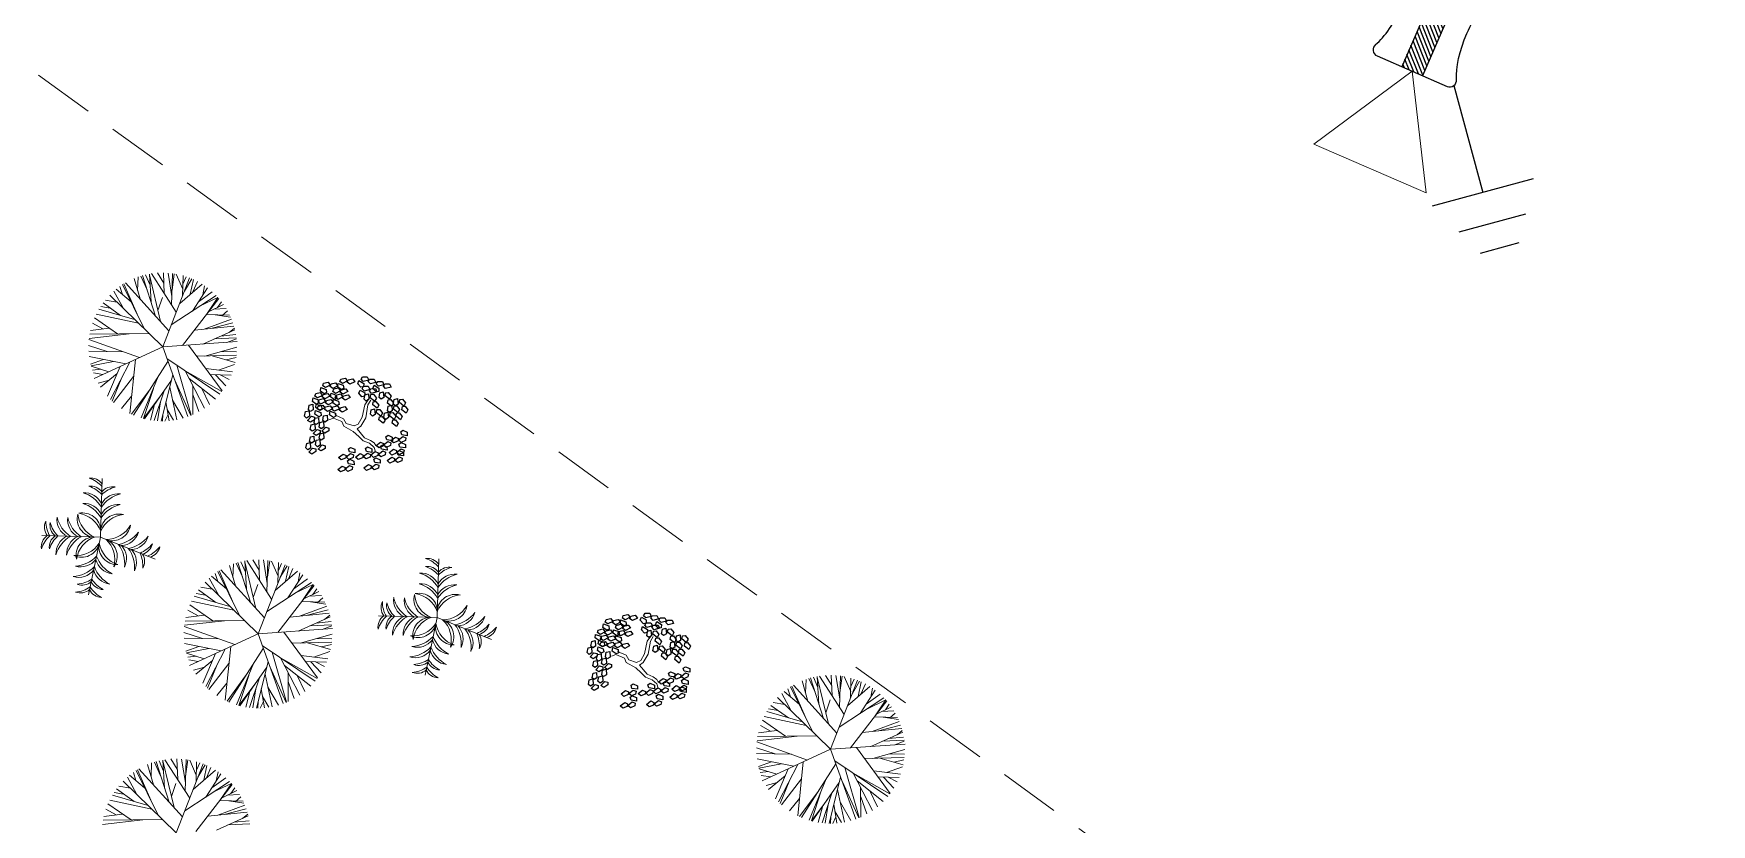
# Model space of a CAD drawing. Header units: millimetres. Extents: x 997 to 4249, y 599 to 1440.
# Drawn here: x 1771.2 to 1858.3, y 732.8 to 773.8 of the extents above; entities that cross this region are included whole.
import ezdxf

# ---------------------------------------------------------------- set-up
doc = ezdxf.new("R2010")
doc.units = ezdxf.units.MM
doc.linetypes.add('Continuo', pattern=[0])
doc.linetypes.add('DASHED', pattern=[19.05, 12.7, -6.35])
for name, color, linetype in [('BT', 5, 'Continuous'), ('CABOS', 1, 'Continuous'), ('cercas existentes', 18, 'Continuous'), ('POSTE', 5, 'Continuous'), ('POSTES', 1, 'Continuous'), ('taludes', 9, 'Continuous')]:
    doc.layers.add(name, color=color, linetype=linetype)

# ---------------------------------------------------------------- blocks, each defined once
blk = doc.blocks.new('B600.105')
at = {"layer": 'POSTE'}
h = blk.add_hatch(dxfattribs=at)
h.set_pattern_fill('ANSI31', color=256, scale=0.04, angle=270, style=0)
h.paths.add_polyline_path([(0.4, 2), (-0.4, 2), (-0.4, -2), (0.4, -2)])
for p, q in [((1.351, 2), (-1.351, 2)), ((-0.4, 2), (-0.4, -2)), ((0.4, 2), (0.4, -2)), ((-1.351, -2), (1.351, -2))]:
    blk.add_line(p, q, dxfattribs=at)
for centre, start, end in [((-1.351, 1.76), 90, 208.4233), ((1.351, 1.76), 331.5767, 90), ((-1.351, -1.76), 151.5767, 270), ((1.351, -1.76), 270, 28.4233)]:
    blk.add_arc(centre, 0.24, start, end, dxfattribs=at)
blk.add_ellipse((-1.93, 0), major_axis=(0, 1.956), ratio=0.347643, start_param=3.712556, end_param=5.712222, dxfattribs=at)
at = {"layer": 'POSTE', "extrusion": (0, 0, -1)}
blk.add_ellipse((1.93, 0), major_axis=(0, 1.956), ratio=0.347643, start_param=3.712556, end_param=5.712222, dxfattribs=at)
blk = doc.blocks.new('Para-Raios')
at = {"layer": 'BT'}
for p, q in [((-1.19, 2.175), (1.189, 2.175)), ((-2.344, 1.45), (2.343, 1.451)), ((-2.343, 0), (2.343, 0)), ((-1.19, 0.725), (1.19, 0.725)), ((0.001, -5.043), (0, 0))]:
    blk.add_line(p, q, dxfattribs=at)
blk = doc.blocks.new('ATERRAMENTO')
at = {"layer": 'BT'}
for p, q in [((-4.31, -2.036), (-4.309, 2.037)), ((-6.573, -0.839), (-6.573, 0.713)), ((-5.562, -1.392), (-5.561, 1.297)), ((0, 0), (-4.31, 0))]:
    blk.add_line(p, q, dxfattribs=at)
blk = doc.blocks.new('L', base_point=(1.368, 0.591))
at = {"linetype": 'Continuo'}
for p, q in [((1.275, 0.567), (1.306, 0.592)), ((1.288, 0.517), (1.275, 0.567)), ((1.281, 0.65), (1.312, 0.675)), ((1.294, 0.6), (1.281, 0.65)), ((1.322, 0.591), (1.294, 0.6)), ((1.306, 0.592), (1.336, 0.538)), ((1.312, 0.675), (1.342, 0.621)), ((1.342, 0.621), (1.322, 0.591)), ((1.317, 0.508), (1.288, 0.517)), ((1.336, 0.538), (1.317, 0.508)), ((1.337, 0.489), (1.356, 0.548)), ((1.376, 0.484), (1.337, 0.489)), ((1.356, 0.548), (1.391, 0.554)), ((1.404, 0.527), (1.376, 0.484)), ((1.391, 0.554), (1.404, 0.527))]:
    blk.add_line(p, q, dxfattribs=at)
blk = doc.blocks.new('gtfoods1')
at = {"layer": 'taludes', "lineweight": 5, "extrusion": (-0.01642, -0.01246, 0.999788)}
for p, q in [((-147.774, 99.152, 12.087), (-148.081, 100.206, 12.095)), ((-147.9, 99.583, 12.09), (-147.87, 100.287, 12.099)), ((-147.404, 99.616, 12.099), (-147.728, 100.334, 12.102)), ((-146.963, 98.259, 12.089), (-147.644, 100.358, 12.104)), ((-147.253, 99.868, 12.104), (-147.487, 100.399, 12.107)), ((-147.199, 98.987, 12.094), (-147.289, 100.441, 12.111)), ((-146.706, 97.976, 12.09), (-147.286, 100.405, 12.11)), ((-145.895, 98.456, 12.109), (-147.178, 100.459, 12.113)), ((-146.538, 99.963, 12.117), (-146.868, 100.494, 12.118)), ((-146.597, 96.656, 12.075), (-145.197, 100.247, 12.143)), ((-146.514, 99.423, 12.111), (-146.562, 100.503, 12.124)), ((-146.12, 99.277, 12.116), (-146.319, 100.493, 12.127)), ((-146.134, 98.829, 12.11), (-146.083, 100.469, 12.131)), ((-146.11, 99.606, 12.12), (-145.993, 100.455, 12.132)), ((-145.554, 99.657, 12.13), (-145.894, 100.438, 12.134)), ((-145.561, 99.311, 12.125), (-145.54, 100.355, 12.138)), ((-145.549, 99.915, 12.133), (-145.373, 100.303, 12.141)), ((-146.597, 96.656, 12.075), (-149.351, 99.343, 12.063)), ((-148.636, 98.646, 12.066), (-149.132, 99.551, 12.069)), ((-148.237, 98.998, 12.077), (-149.013, 99.651, 12.073)), ((-148.687, 99.376, 12.075), (-148.816, 99.799, 12.078)), ((-147.538, 97.574, 12.071), (-148.677, 99.893, 12.081)), ((-147.848, 98.205, 12.074), (-148.613, 99.933, 12.083)), ((-146.27, 97.496, 12.091), (-148.529, 99.983, 12.085)), ((-145.716, 98.915, 12.118), (-144.556, 99.917, 12.149)), ((-145.465, 99.559, 12.13), (-145.089, 100.195, 12.144)), ((-145.163, 99.393, 12.133), (-145.001, 100.156, 12.145)), ((-145.054, 98.521, 12.124), (-144.275, 99.723, 12.151)), ((-145.024, 99.513, 12.136), (-144.791, 100.052, 12.147)), ((-144.744, 98.999, 12.135), (-144.023, 99.515, 12.153)), ((-144.512, 99.357, 12.143), (-144.425, 99.831, 12.15)), ((-148.058, 98.082, 12.069), (-149.909, 98.615, 12.045)), ((-149.327, 98.676, 12.055), (-149.818, 98.76, 12.048)), ((-148.785, 98.291, 12.059), (-149.695, 98.938, 12.053)), ((-148.975, 98.977, 12.065), (-149.576, 99.091, 12.056)), ((-146.843, 98.551, 12.095), (-146.612, 99.229, 12.107)), ((-146.151, 97.799, 12.097), (-143.829, 99.327, 12.154)), ((-145.569, 96.729, 12.093), (-143.682, 99.166, 12.154)), ((-144.685, 98.764, 12.133), (-143.729, 99.219, 12.154)), ((-143.729, 99.219, 12.154), (-144.324, 98.338, 12.133)), ((-144.212, 98.482, 12.137), (-143.439, 98.852, 12.154)), ((-143.942, 98.611, 12.143), (-143.308, 98.651, 12.154)), ((-143.751, 98.703, 12.147), (-143.549, 99.002, 12.154)), ((-143.531, 98.274, 12.146), (-143.236, 98.527, 12.154)), ((-149.38, 97.634, 12.041), (-150.348, 97.514, 12.024)), ((-149.711, 97.593, 12.036), (-150.243, 97.883, 12.03)), ((-148.942, 97.33, 12.045), (-150.139, 98.159, 12.036)), ((-147.859, 97.887, 12.07), (-150.047, 98.36, 12.04)), ((-144.951, 97.527, 12.113), (-142.904, 97.733, 12.149)), ((-144.438, 97.579, 12.122), (-143.029, 98.094, 12.152)), ((-144.324, 98.338, 12.133), (-143.121, 98.303, 12.153)), ((-144.103, 97.613, 12.128), (-142.96, 97.91, 12.15)), ((-143.868, 98.325, 12.141), (-143.076, 98.205, 12.152)), ((-143.147, 97.407, 12.141), (-142.874, 97.624, 12.148)), ((-149.477, 96.417, 12.025), (-150.444, 96.726, 12.013)), ((-147.801, 96.101, 12.048), (-150.425, 97.041, 12.017)), ((-148.335, 97.336, 12.055), (-150.418, 97.102, 12.018)), ((-147.305, 97.347, 12.072), (-150.388, 97.315, 12.021)), ((-146.597, 96.656, 12.075), (-142.723, 96.931, 12.142)), ((-145.254, 96.751, 12.098), (-143.503, 94.369, 12.097)), ((-144.505, 96.804, 12.111), (-142.853, 97.538, 12.147)), ((-143.908, 97.07, 12.124), (-142.78, 97.132, 12.144)), ((-143.586, 97.212, 12.131), (-142.803, 97.293, 12.145)), ((-143.268, 96.892, 12.133), (-142.773, 97.071, 12.143)), ((-148.63, 96.398, 12.038), (-150.438, 96.438, 12.009)), ((-148.507, 95.775, 12.033), (-150.413, 96.164, 12.006)), ((-149.665, 96.012, 12.017), (-150.34, 95.767, 12.002)), ((-149.152, 95.907, 12.024), (-150.318, 95.679, 12.002)), ((-146.597, 96.656, 12.075), (-150.151, 95.016, 11.996)), ((-148.3, 95.87, 12.037), (-149.306, 93.925, 11.996)), ((-148.014, 96.002, 12.044), (-148.305, 93.209, 12.004)), ((-146.325, 95.902, 12.07), (-148.106, 93.117, 12.006)), ((-146.597, 96.656, 12.075), (-145.292, 93.037, 12.051)), ((-146.382, 96.059, 12.071), (-143.63, 94.206, 12.093)), ((-144.827, 96.17, 12.098), (-142.773, 96.233, 12.133)), ((-144.406, 96.183, 12.105), (-142.75, 96.64, 12.138)), ((-144.034, 96.195, 12.111), (-142.834, 95.856, 12.127)), ((-143.533, 96.424, 12.122), (-142.759, 96.397, 12.135)), ((-143.301, 95.988, 12.121), (-142.79, 96.101, 12.131)), ((-149.394, 95.365, 12.013), (-150.31, 95.65, 12.001)), ((-149.813, 95.495, 12.008), (-150.249, 95.447, 12)), ((-149.699, 95.224, 12.006), (-150.198, 95.303, 11.999)), ((-148.959, 95.274, 12.019), (-149.828, 94.567, 11.996)), ((-148.802, 95.638, 12.026), (-149.465, 94.092, 11.996)), ((-148.717, 95.064, 12.02), (-149.22, 93.842, 11.997)), ((-148.106, 95.125, 12.031), (-149.149, 93.777, 11.997)), ((-146.827, 95.117, 12.052), (-147.716, 92.975, 12.011)), ((-146.075, 95.208, 12.066), (-146.679, 92.81, 12.026)), ((-145.859, 95.707, 12.075), (-145.111, 93.107, 12.055)), ((-145.423, 95.414, 12.079), (-143.526, 94.338, 12.097)), ((-145.423, 95.414, 12.079), (-144.429, 93.477, 12.071)), ((-145.221, 95.02, 12.077), (-143.863, 93.949, 12.086)), ((-144.358, 95.532, 12.098), (-142.971, 95.37, 12.119)), ((-144.129, 95.221, 12.098), (-143.039, 95.192, 12.115)), ((-143.853, 95.214, 12.102), (-143.319, 94.642, 12.104)), ((-143.698, 95.455, 12.108), (-142.861, 95.739, 12.125)), ((-143.608, 95.207, 12.106), (-143.143, 94.962, 12.111)), ((-149.372, 94.938, 12.008), (-149.949, 94.769, 11.996)), ((-147.24, 94.472, 12.037), (-148.209, 93.163, 12.005)), ((-147.081, 94.505, 12.04), (-147.588, 92.947, 12.013)), ((-146.145, 94.931, 12.061), (-147.547, 92.928, 12.013)), ((-146.527, 94.384, 12.048), (-147.035, 92.834, 12.02)), ((-146.235, 94.572, 12.055), (-145.866, 92.879, 12.04)), ((-145.986, 94.962, 12.064), (-145.131, 93.099, 12.055)), ((-145.035, 94.657, 12.076), (-145.032, 93.141, 12.057)), ((-145.034, 94.194, 12.07), (-144.714, 93.301, 12.064)), ((-144.56, 94.498, 12.082), (-144.167, 93.673, 12.078)), ((-148.212, 94.096, 12.017), (-148.737, 93.459, 12)), ((-146.761, 94.05, 12.04), (-147.588, 92.947, 12.013)), ((-147.025, 93.673, 12.031), (-147.238, 92.862, 12.017)), ((-146.719, 93.798, 12.037), (-146.873, 92.819, 12.023)), ((-146.429, 93.8, 12.042), (-146.265, 92.823, 12.033)), ((-146.364, 93.412, 12.038), (-146.032, 92.85, 12.037)), ((-146.086, 93.89, 12.049), (-145.542, 92.956, 12.046)), ((-146.588, 93.169, 12.032), (-146.601, 92.809, 12.027)), ((-146.32, 93.152, 12.036), (-146.481, 92.81, 12.029)), ((-142.949, 84.687, 12.09), (-142.919, 85.391, 12.099)), ((-142.453, 84.72, 12.099), (-142.777, 85.438, 12.102)), ((-142.012, 83.363, 12.089), (-142.693, 85.462, 12.104)), ((-142.302, 84.972, 12.104), (-142.536, 85.503, 12.107)), ((-142.248, 84.091, 12.094), (-142.338, 85.545, 12.111)), ((-141.755, 83.08, 12.09), (-142.335, 85.509, 12.11)), ((-140.944, 83.56, 12.109), (-142.227, 85.563, 12.113)), ((-141.587, 85.067, 12.117), (-141.917, 85.598, 12.118)), ((-141.563, 84.527, 12.111), (-141.611, 85.607, 12.124)), ((-141.169, 84.381, 12.116), (-141.368, 85.597, 12.127)), ((-141.183, 83.933, 12.11), (-141.132, 85.573, 12.131)), ((-141.159, 84.71, 12.12), (-141.042, 85.559, 12.132)), ((-140.603, 84.761, 12.13), (-140.943, 85.542, 12.134)), ((-140.61, 84.415, 12.125), (-140.589, 85.459, 12.138)), ((-140.598, 85.019, 12.133), (-140.422, 85.407, 12.141)), ((-143.685, 83.75, 12.066), (-144.181, 84.655, 12.069)), ((-143.286, 84.102, 12.077), (-144.062, 84.755, 12.073)), ((-143.736, 84.48, 12.075), (-143.865, 84.903, 12.078)), ((-142.587, 82.678, 12.071), (-143.726, 84.997, 12.081)), ((-142.897, 83.309, 12.074), (-143.662, 85.037, 12.083)), ((-141.319, 82.6, 12.091), (-143.578, 85.087, 12.085)), ((-142.823, 84.256, 12.087), (-143.13, 85.31, 12.095)), ((-141.646, 81.76, 12.075), (-140.246, 85.351, 12.143)), ((-140.765, 84.019, 12.118), (-139.605, 85.021, 12.149)), ((-140.514, 84.663, 12.13), (-140.138, 85.299, 12.144)), ((-140.212, 84.497, 12.133), (-140.05, 85.26, 12.145)), ((-140.103, 83.625, 12.124), (-139.324, 84.827, 12.151)), ((-140.073, 84.617, 12.136), (-139.84, 85.156, 12.147)), ((-139.793, 84.102, 12.135), (-139.072, 84.619, 12.153)), ((-139.561, 84.461, 12.143), (-139.474, 84.935, 12.15)), ((-143.107, 83.186, 12.069), (-144.958, 83.719, 12.045)), ((-144.376, 83.78, 12.055), (-144.867, 83.864, 12.048)), ((-143.834, 83.395, 12.059), (-144.744, 84.042, 12.053)), ((-144.024, 84.081, 12.065), (-144.625, 84.195, 12.056)), ((-141.646, 81.76, 12.075), (-144.4, 84.447, 12.063)), ((-141.892, 83.655, 12.095), (-141.661, 84.333, 12.107)), ((-141.2, 82.903, 12.097), (-138.878, 84.431, 12.154)), ((-140.618, 81.833, 12.093), (-138.731, 84.27, 12.154)), ((-139.734, 83.867, 12.133), (-138.778, 84.323, 12.154)), ((-138.778, 84.323, 12.154), (-139.373, 83.442, 12.133)), ((-139.261, 83.586, 12.137), (-138.488, 83.956, 12.154)), ((-138.991, 83.715, 12.143), (-138.357, 83.755, 12.154)), ((-138.8, 83.807, 12.147), (-138.598, 84.106, 12.154)), ((-144.76, 82.697, 12.036), (-145.292, 82.987, 12.03)), ((-143.991, 82.434, 12.045), (-145.188, 83.263, 12.036)), ((-142.908, 82.991, 12.07), (-145.096, 83.464, 12.04)), ((-140, 82.631, 12.113), (-137.953, 82.837, 12.149)), ((-139.487, 82.683, 12.122), (-138.078, 83.198, 12.152)), ((-139.373, 83.442, 12.133), (-138.17, 83.407, 12.153)), ((-139.152, 82.717, 12.128), (-138.009, 83.014, 12.15)), ((-138.917, 83.429, 12.141), (-138.125, 83.309, 12.152)), ((-138.58, 83.378, 12.146), (-138.285, 83.631, 12.154)), ((-142.85, 81.205, 12.048), (-145.474, 82.145, 12.017)), ((-143.384, 82.44, 12.055), (-145.467, 82.206, 12.018)), ((-142.354, 82.451, 12.072), (-145.437, 82.419, 12.021)), ((-144.429, 82.737, 12.041), (-145.397, 82.618, 12.024)), ((-141.646, 81.76, 12.075), (-137.772, 82.035, 12.142)), ((-139.554, 81.908, 12.111), (-137.902, 82.642, 12.147)), ((-138.957, 82.174, 12.124), (-137.829, 82.236, 12.144)), ((-138.635, 82.316, 12.131), (-137.852, 82.397, 12.145)), ((-138.317, 81.996, 12.133), (-137.822, 82.175, 12.143)), ((-138.196, 82.511, 12.141), (-137.923, 82.728, 12.148)), ((-144.526, 81.521, 12.025), (-145.493, 81.83, 12.013)), ((-143.679, 81.502, 12.038), (-145.487, 81.542, 12.009)), ((-143.556, 80.879, 12.033), (-145.462, 81.268, 12.006)), ((-144.714, 81.115, 12.017), (-145.389, 80.871, 12.002)), ((-141.646, 81.76, 12.075), (-145.2, 80.12, 11.996)), ((-143.063, 81.106, 12.044), (-143.354, 78.313, 12.004)), ((-141.646, 81.76, 12.075), (-140.341, 78.141, 12.051)), ((-141.431, 81.163, 12.071), (-138.679, 79.31, 12.093)), ((-140.303, 81.855, 12.098), (-138.552, 79.473, 12.097)), ((-139.876, 81.274, 12.098), (-137.822, 81.337, 12.133)), ((-139.455, 81.287, 12.105), (-137.799, 81.744, 12.138)), ((-139.083, 81.299, 12.111), (-137.883, 80.96, 12.127)), ((-138.582, 81.528, 12.122), (-137.808, 81.501, 12.135)), ((-138.35, 81.092, 12.121), (-137.839, 81.205, 12.131)), ((-144.201, 81.011, 12.024), (-145.367, 80.783, 12.002)), ((-144.443, 80.469, 12.013), (-145.359, 80.754, 12.001)), ((-144.862, 80.599, 12.008), (-145.298, 80.551, 12)), ((-144.748, 80.328, 12.006), (-145.247, 80.407, 11.999)), ((-144.008, 80.378, 12.019), (-144.877, 79.671, 11.996)), ((-143.851, 80.742, 12.026), (-144.514, 79.196, 11.996)), ((-143.349, 80.974, 12.037), (-144.355, 79.029, 11.996)), ((-143.766, 80.168, 12.02), (-144.269, 78.946, 11.997)), ((-143.155, 80.229, 12.031), (-144.198, 78.881, 11.997)), ((-141.374, 81.006, 12.07), (-143.155, 78.221, 12.006)), ((-141.876, 80.221, 12.052), (-142.765, 78.079, 12.011)), ((-141.124, 80.312, 12.066), (-141.728, 77.913, 12.026)), ((-140.908, 80.811, 12.075), (-140.16, 78.211, 12.055)), ((-140.472, 80.518, 12.079), (-138.575, 79.442, 12.097)), ((-140.472, 80.518, 12.079), (-139.478, 78.581, 12.071)), ((-139.407, 80.636, 12.098), (-138.02, 80.474, 12.119)), ((-139.178, 80.325, 12.098), (-138.088, 80.296, 12.115)), ((-138.902, 80.318, 12.102), (-138.368, 79.746, 12.104)), ((-138.747, 80.559, 12.108), (-137.91, 80.843, 12.125)), ((-138.657, 80.311, 12.106), (-138.192, 80.066, 12.111)), ((-144.421, 80.042, 12.008), (-144.998, 79.873, 11.996)), ((-142.289, 79.576, 12.037), (-143.258, 78.267, 12.005)), ((-142.13, 79.609, 12.04), (-142.637, 78.051, 12.013)), ((-141.194, 80.034, 12.061), (-142.596, 78.032, 12.013)), ((-141.576, 79.488, 12.048), (-142.084, 77.938, 12.02)), ((-141.284, 79.676, 12.055), (-140.915, 77.983, 12.04)), ((-141.035, 80.066, 12.064), (-140.18, 78.203, 12.055)), ((-140.27, 80.124, 12.077), (-138.912, 79.053, 12.086)), ((-140.084, 79.761, 12.076), (-140.081, 78.245, 12.057)), ((-140.083, 79.298, 12.07), (-139.763, 78.405, 12.064)), ((-139.609, 79.602, 12.082), (-139.216, 78.777, 12.078)), ((-113.091, 78.267, 12.087), (-113.398, 79.321, 12.095)), ((-113.216, 78.699, 12.09), (-113.187, 79.402, 12.099)), ((-112.72, 78.732, 12.099), (-113.044, 79.449, 12.102)), ((-112.279, 77.374, 12.089), (-112.961, 79.474, 12.104)), ((-112.57, 78.984, 12.104), (-112.804, 79.515, 12.107)), ((-112.516, 78.103, 12.094), (-112.605, 79.556, 12.111)), ((-112.022, 77.091, 12.09), (-112.603, 79.521, 12.11)), ((-111.212, 77.571, 12.109), (-112.495, 79.575, 12.113)), ((-111.855, 79.079, 12.117), (-112.184, 79.609, 12.118)), ((-111.914, 75.771, 12.075), (-110.513, 79.363, 12.143)), ((-111.831, 78.538, 12.111), (-111.879, 79.619, 12.124)), ((-111.437, 78.392, 12.116), (-111.636, 79.609, 12.127)), ((-111.451, 77.944, 12.11), (-111.4, 79.584, 12.131)), ((-111.427, 78.721, 12.12), (-111.309, 79.571, 12.132)), ((-110.871, 78.773, 12.13), (-111.211, 79.554, 12.134)), ((-110.878, 78.427, 12.125), (-110.857, 79.471, 12.138)), ((-110.866, 79.031, 12.133), (-110.69, 79.418, 12.141)), ((-110.782, 78.675, 12.13), (-110.405, 79.31, 12.144)), ((-143.261, 79.2, 12.017), (-143.786, 78.563, 12)), ((-141.81, 79.154, 12.04), (-142.637, 78.051, 12.013)), ((-142.074, 78.777, 12.031), (-142.287, 77.966, 12.017)), ((-141.768, 78.902, 12.037), (-141.922, 77.923, 12.023)), ((-141.478, 78.904, 12.042), (-141.314, 77.927, 12.033)), ((-141.413, 78.516, 12.038), (-141.081, 77.954, 12.037)), ((-141.135, 78.994, 12.049), (-140.591, 78.06, 12.046)), ((-111.914, 75.771, 12.075), (-114.667, 78.459, 12.063)), ((-113.953, 77.762, 12.066), (-114.448, 78.666, 12.069)), ((-113.554, 78.114, 12.077), (-114.33, 78.766, 12.073)), ((-114.004, 78.492, 12.075), (-114.133, 78.915, 12.078)), ((-112.855, 76.69, 12.071), (-113.994, 79.009, 12.081)), ((-113.165, 77.321, 12.074), (-113.93, 79.049, 12.083)), ((-111.586, 76.612, 12.091), (-113.846, 79.099, 12.085)), ((-111.468, 76.914, 12.097), (-109.146, 78.443, 12.154)), ((-111.033, 78.03, 12.118), (-109.873, 79.032, 12.149)), ((-110.479, 78.509, 12.133), (-110.318, 79.272, 12.145)), ((-110.37, 77.637, 12.124), (-109.592, 78.838, 12.151)), ((-110.341, 78.628, 12.136), (-110.107, 79.168, 12.147)), ((-110.061, 78.114, 12.135), (-109.34, 78.63, 12.153)), ((-109.829, 78.473, 12.143), (-109.741, 78.946, 12.15)), ((-141.637, 78.273, 12.032), (-141.65, 77.913, 12.027)), ((-141.369, 78.256, 12.036), (-141.53, 77.914, 12.029)), ((-113.375, 77.198, 12.069), (-115.225, 77.731, 12.045)), ((-114.643, 77.791, 12.055), (-115.135, 77.876, 12.048)), ((-114.102, 77.407, 12.059), (-115.012, 78.053, 12.053)), ((-114.292, 78.093, 12.065), (-114.893, 78.207, 12.056)), ((-112.16, 77.666, 12.095), (-111.929, 78.345, 12.107)), ((-110.886, 75.844, 12.093), (-108.999, 78.282, 12.154)), ((-110.002, 77.879, 12.133), (-109.045, 78.334, 12.154)), ((-109.045, 78.334, 12.154), (-109.64, 77.453, 12.133)), ((-109.529, 77.598, 12.137), (-108.756, 77.967, 12.154)), ((-109.259, 77.727, 12.143), (-108.625, 77.766, 12.154)), ((-109.067, 77.818, 12.147), (-108.866, 78.118, 12.154)), ((-108.848, 77.389, 12.146), (-108.553, 77.642, 12.154)), ((-114.697, 76.749, 12.041), (-115.664, 76.629, 12.024)), ((-115.027, 76.708, 12.036), (-115.56, 76.999, 12.03)), ((-114.258, 76.446, 12.045), (-115.456, 77.275, 12.036)), ((-113.176, 77.003, 12.07), (-115.363, 77.476, 12.04)), ((-110.268, 76.643, 12.113), (-108.221, 76.849, 12.149)), ((-109.755, 76.695, 12.122), (-108.346, 77.209, 12.152)), ((-109.64, 77.453, 12.133), (-108.438, 77.419, 12.153)), ((-109.42, 76.728, 12.128), (-108.277, 77.026, 12.15)), ((-109.185, 77.44, 12.141), (-108.393, 77.32, 12.152)), ((-108.463, 76.523, 12.141), (-108.191, 76.739, 12.148)), ((-114.794, 75.532, 12.025), (-115.76, 75.841, 12.013)), ((-113.117, 75.216, 12.048), (-115.742, 76.156, 12.017)), ((-113.652, 76.452, 12.055), (-115.735, 76.217, 12.018)), ((-112.622, 76.463, 12.072), (-115.704, 76.431, 12.021)), ((-111.914, 75.771, 12.075), (-108.039, 76.046, 12.142)), ((-110.571, 75.867, 12.098), (-108.82, 73.484, 12.097)), ((-109.822, 75.92, 12.111), (-108.169, 76.653, 12.147)), ((-109.224, 76.185, 12.124), (-108.097, 76.248, 12.144)), ((-108.903, 76.328, 12.131), (-108.12, 76.408, 12.145)), ((-108.584, 76.008, 12.133), (-108.089, 76.187, 12.143)), ((-147.075, 73.926, 12.087), (-147.382, 74.98, 12.095)), ((-147.2, 74.357, 12.09), (-147.171, 75.061, 12.099)), ((-146.704, 74.39, 12.099), (-147.028, 75.108, 12.102)), ((-146.263, 73.033, 12.089), (-146.945, 75.132, 12.104)), ((-146.554, 74.642, 12.104), (-146.787, 75.173, 12.107)), ((-146.5, 73.761, 12.094), (-146.589, 75.215, 12.111)), ((-146.006, 72.75, 12.09), (-146.587, 75.179, 12.11)), ((-145.196, 73.23, 12.109), (-146.479, 75.233, 12.113)), ((-145.839, 74.737, 12.117), (-146.168, 75.268, 12.118)), ((-145.898, 71.43, 12.075), (-144.497, 75.021, 12.143)), ((-145.815, 74.197, 12.111), (-145.862, 75.277, 12.124)), ((-145.421, 74.051, 12.116), (-145.62, 75.267, 12.127)), ((-145.435, 73.603, 12.11), (-145.384, 75.243, 12.131)), ((-145.411, 74.38, 12.12), (-145.293, 75.229, 12.132)), ((-144.855, 74.431, 12.13), (-145.194, 75.212, 12.134)), ((-144.862, 74.086, 12.125), (-144.841, 75.129, 12.138)), ((-144.85, 74.689, 12.133), (-144.673, 75.077, 12.141)), ((-144.765, 74.333, 12.13), (-144.389, 74.969, 12.144)), ((-113.946, 75.513, 12.038), (-115.755, 75.554, 12.009)), ((-113.823, 74.89, 12.033), (-115.729, 75.28, 12.006)), ((-114.982, 75.127, 12.017), (-115.657, 74.883, 12.002)), ((-114.469, 75.022, 12.024), (-115.635, 74.794, 12.002)), ((-111.914, 75.771, 12.075), (-115.468, 74.132, 11.996)), ((-113.617, 74.986, 12.037), (-114.623, 73.04, 11.996)), ((-113.331, 75.117, 12.044), (-113.621, 72.324, 12.004)), ((-111.642, 75.018, 12.07), (-113.423, 72.233, 12.006)), ((-111.914, 75.771, 12.075), (-110.608, 72.152, 12.051)), ((-111.699, 75.175, 12.071), (-108.947, 73.322, 12.093)), ((-110.144, 75.286, 12.098), (-108.09, 75.349, 12.133)), ((-109.723, 75.299, 12.105), (-108.067, 75.756, 12.138)), ((-109.351, 75.31, 12.111), (-108.151, 74.971, 12.127)), ((-108.849, 75.54, 12.122), (-108.076, 75.513, 12.135)), ((-108.618, 75.103, 12.121), (-108.107, 75.217, 12.131)), ((-145.898, 71.43, 12.075), (-148.651, 74.117, 12.063)), ((-147.937, 73.42, 12.066), (-148.432, 74.325, 12.069)), ((-147.538, 73.772, 12.077), (-148.314, 74.425, 12.073)), ((-147.988, 74.151, 12.075), (-148.116, 74.574, 12.078)), ((-146.838, 72.348, 12.071), (-147.977, 74.667, 12.081)), ((-147.149, 72.98, 12.074), (-147.914, 74.707, 12.083)), ((-145.57, 72.27, 12.091), (-147.83, 74.757, 12.085)), ((-145.452, 72.573, 12.097), (-143.13, 74.101, 12.154)), ((-145.017, 73.689, 12.118), (-143.857, 74.691, 12.149)), ((-144.463, 74.167, 12.133), (-144.302, 74.93, 12.145)), ((-144.354, 73.295, 12.124), (-143.576, 74.497, 12.151)), ((-144.325, 74.287, 12.136), (-144.091, 74.826, 12.147)), ((-144.045, 73.773, 12.135), (-143.324, 74.289, 12.153)), ((-143.812, 74.131, 12.143), (-143.725, 74.605, 12.15)), ((-114.711, 74.481, 12.013), (-115.627, 74.765, 12.001)), ((-115.13, 74.611, 12.008), (-115.566, 74.562, 12)), ((-115.016, 74.34, 12.006), (-115.515, 74.418, 11.999)), ((-114.275, 74.389, 12.019), (-115.144, 73.683, 11.996)), ((-114.119, 74.754, 12.026), (-114.782, 73.208, 11.996)), ((-114.034, 74.18, 12.02), (-114.537, 72.958, 11.997)), ((-113.422, 74.24, 12.031), (-114.466, 72.893, 11.997)), ((-112.144, 74.232, 12.052), (-113.033, 72.091, 12.011)), ((-111.392, 74.323, 12.066), (-111.996, 71.925, 12.026)), ((-111.303, 74.078, 12.064), (-110.447, 72.214, 12.055)), ((-111.176, 74.823, 12.075), (-110.427, 72.223, 12.055)), ((-110.74, 74.529, 12.079), (-108.843, 73.454, 12.097)), ((-110.74, 74.529, 12.079), (-109.746, 72.593, 12.071)), ((-110.538, 74.135, 12.077), (-109.18, 73.064, 12.086)), ((-109.675, 74.647, 12.098), (-108.288, 74.486, 12.119)), ((-109.446, 74.337, 12.098), (-108.356, 74.307, 12.115)), ((-109.17, 74.329, 12.102), (-108.636, 73.757, 12.104)), ((-109.014, 74.57, 12.108), (-108.177, 74.855, 12.125)), ((-108.924, 74.323, 12.106), (-108.459, 74.078, 12.111)), ((-147.359, 72.856, 12.069), (-149.209, 73.389, 12.045)), ((-148.627, 73.45, 12.055), (-149.119, 73.535, 12.048)), ((-148.086, 73.065, 12.059), (-148.996, 73.712, 12.053)), ((-148.276, 73.751, 12.065), (-148.876, 73.866, 12.056)), ((-146.144, 73.325, 12.095), (-145.913, 74.003, 12.107)), ((-144.87, 71.503, 12.093), (-142.983, 73.94, 12.154)), ((-143.986, 73.538, 12.133), (-143.029, 73.993, 12.154)), ((-143.029, 73.993, 12.154), (-143.624, 73.112, 12.133)), ((-143.512, 73.256, 12.137), (-142.739, 73.626, 12.154)), ((-143.243, 73.385, 12.143), (-142.608, 73.425, 12.154)), ((-143.051, 73.477, 12.147), (-142.849, 73.776, 12.154)), ((-142.832, 73.048, 12.146), (-142.536, 73.301, 12.154)), ((-114.689, 74.053, 12.008), (-115.266, 73.885, 11.996)), ((-113.529, 73.211, 12.017), (-114.054, 72.575, 12)), ((-112.556, 73.587, 12.037), (-113.526, 72.278, 12.005)), ((-112.398, 73.621, 12.04), (-112.905, 72.063, 12.013)), ((-111.461, 74.046, 12.061), (-112.863, 72.043, 12.013)), ((-111.844, 73.5, 12.048), (-112.352, 71.949, 12.02)), ((-111.552, 73.687, 12.055), (-111.183, 71.994, 12.04)), ((-110.352, 73.773, 12.076), (-110.348, 72.257, 12.057)), ((-110.351, 73.309, 12.07), (-110.031, 72.416, 12.064)), ((-109.877, 73.614, 12.082), (-109.484, 72.789, 12.078)), ((-148.68, 72.408, 12.041), (-149.648, 72.288, 12.024)), ((-149.011, 72.367, 12.036), (-149.544, 72.658, 12.03)), ((-148.242, 72.104, 12.045), (-149.439, 72.933, 12.036)), ((-147.159, 72.661, 12.07), (-149.347, 73.134, 12.04)), ((-144.251, 72.302, 12.113), (-142.205, 72.507, 12.149)), ((-143.739, 72.353, 12.122), (-142.33, 72.868, 12.152)), ((-143.624, 73.112, 12.133), (-142.421, 73.077, 12.153)), ((-143.404, 72.387, 12.128), (-142.261, 72.684, 12.15)), ((-143.169, 73.099, 12.141), (-142.376, 72.979, 12.152)), ((-142.447, 72.182, 12.141), (-142.175, 72.398, 12.148)), ((-112.078, 73.166, 12.04), (-112.905, 72.063, 12.013)), ((-112.342, 72.789, 12.031), (-112.554, 71.978, 12.017)), ((-112.036, 72.914, 12.037), (-112.189, 71.934, 12.023)), ((-111.746, 72.916, 12.042), (-111.581, 71.939, 12.033)), ((-111.681, 72.528, 12.038), (-111.349, 71.966, 12.037)), ((-111.403, 73.006, 12.049), (-110.859, 72.072, 12.046)), ((-147.635, 72.11, 12.055), (-149.719, 71.876, 12.018)), ((-146.606, 72.121, 12.072), (-149.688, 72.089, 12.021)), ((-143.806, 71.578, 12.111), (-142.153, 72.312, 12.147)), ((-143.208, 71.844, 12.124), (-142.08, 71.906, 12.144)), ((-142.887, 71.986, 12.131), (-142.104, 72.067, 12.145)), ((-111.905, 72.285, 12.032), (-111.918, 71.924, 12.027)), ((-111.637, 72.268, 12.036), (-111.798, 71.926, 12.029))]:
    blk.add_line(p, q, dxfattribs=at)
at = {"layer": 'taludes', "linetype": 'Continuo', "lineweight": 5, "extrusion": (-0.012368, -0.016489, 0.999788)}
for p, q in [((-136.243, 93.002, 12.084), (-136.106, 93.659, 12.097)), ((-136.106, 93.659, 12.097), (-135.925, 93.909, 12.103)), ((-136.055, 92.982, 12.086), (-135.948, 93.654, 12.099)), ((-135.948, 93.654, 12.099), (-135.795, 93.892, 12.104)), ((-137.733, 92.967, 12.065), (-137.968, 92.867, 12.061)), ((-137.291, 92.778, 12.068), (-137.733, 92.967, 12.065)), ((-137.2, 92.924, 12.071), (-137.656, 93.127, 12.069)), ((-137.197, 92.546, 12.065), (-137.291, 92.778, 12.068)), ((-137.062, 92.69, 12.069), (-137.2, 92.924, 12.071)), ((-136.699, 92.273, 12.067), (-137.197, 92.546, 12.065)), ((-136.662, 92.556, 12.072), (-137.062, 92.69, 12.069)), ((-136.662, 92.556, 12.072), (-136.442, 92.643, 12.076)), ((-136.507, 92.402, 12.071), (-136.315, 92.545, 12.076)), ((-136.507, 92.402, 12.071), (-136.117, 91.945, 12.068)), ((-136.442, 92.643, 12.076), (-136.243, 93.002, 12.084)), ((-136.315, 92.545, 12.076), (-136.055, 92.982, 12.086)), ((-136.699, 92.273, 12.067), (-136.418, 92.008, 12.066)), ((-136.418, 92.008, 12.066), (-136.194, 91.785, 12.065)), ((-136.194, 91.785, 12.065), (-135.851, 91.653, 12.067)), ((-136.117, 91.945, 12.068), (-135.803, 91.8, 12.07)), ((-135.851, 91.653, 12.067), (-135.612, 91.443, 12.066)), ((-135.803, 91.8, 12.07), (-135.619, 91.673, 12.07)), ((-135.619, 91.673, 12.07), (-135.537, 91.535, 12.069)), ((-135.537, 91.535, 12.069), (-135.38, 91.476, 12.07)), ((-135.612, 91.443, 12.066), (-135.547, 91.211, 12.063)), ((-121.569, 80.731, 12.084), (-121.432, 81.388, 12.097)), ((-121.432, 81.388, 12.097), (-121.251, 81.638, 12.103)), ((-121.381, 80.711, 12.086), (-121.273, 81.383, 12.099)), ((-121.273, 81.383, 12.099), (-121.121, 81.621, 12.104)), ((-123.059, 80.697, 12.065), (-123.294, 80.597, 12.061)), ((-122.617, 80.508, 12.068), (-123.059, 80.697, 12.065)), ((-122.525, 80.653, 12.071), (-122.982, 80.856, 12.069)), ((-122.523, 80.275, 12.065), (-122.617, 80.508, 12.068)), ((-122.388, 80.419, 12.069), (-122.525, 80.653, 12.071)), ((-122.025, 80.003, 12.067), (-122.523, 80.275, 12.065)), ((-121.987, 80.285, 12.072), (-122.388, 80.419, 12.069)), ((-121.987, 80.285, 12.072), (-121.768, 80.373, 12.076)), ((-121.833, 80.132, 12.071), (-121.641, 80.274, 12.076)), ((-121.768, 80.373, 12.076), (-121.569, 80.731, 12.084)), ((-121.641, 80.274, 12.076), (-121.381, 80.711, 12.086)), ((-122.025, 80.003, 12.067), (-121.744, 79.738, 12.066)), ((-121.833, 80.132, 12.071), (-121.442, 79.674, 12.068)), ((-121.744, 79.738, 12.066), (-121.52, 79.515, 12.065)), ((-121.52, 79.515, 12.065), (-121.177, 79.382, 12.067)), ((-121.442, 79.674, 12.068), (-121.129, 79.529, 12.07)), ((-121.177, 79.382, 12.067), (-120.938, 79.172, 12.066)), ((-121.129, 79.529, 12.07), (-120.945, 79.402, 12.07)), ((-120.945, 79.402, 12.07), (-120.862, 79.264, 12.069)), ((-120.938, 79.172, 12.066), (-120.873, 78.941, 12.063)), ((-120.862, 79.264, 12.069), (-120.705, 79.205, 12.07))]:
    blk.add_line(p, q, dxfattribs=at)
at = {"layer": 'taludes', "linetype": 'Continuous', "lineweight": 5}
for p, q in [((-149.735, 89.826, 12.071), (-149.828, 86.777, 12.071)), ((-152.877, 86.869, 12.071), (-149.828, 86.777, 12.071)), ((-150.448, 83.79, 12.071), (-149.828, 86.777, 12.071)), ((-146.994, 85.647, 12.071), (-149.828, 86.777, 12.071)), ((-132.257, 85.656, 12.071), (-132.349, 82.607, 12.071)), ((-135.398, 82.699, 12.071), (-132.349, 82.607, 12.071)), ((-132.969, 79.62, 12.071), (-132.349, 82.607, 12.071)), ((-129.515, 81.477, 12.071), (-132.349, 82.607, 12.071))]:
    blk.add_line(p, q, dxfattribs=at)
at = {"layer": 'taludes', "linetype": 'DASHED', "lineweight": 5, "ltscale": 0.25}
blk.add_lwpolyline([(0, 0), (-166.893, 120.779), (-198.481, 138.664), (-206.292, 144.271), (-240.409, 161.989), (-250.491, 162.784), (-255.881, 164.617), (-262.783, 165.519), (-267.413, 167.477), (-278.409, 170.104), (-300.406, 173.297), (-310.753, 169.861), (-320.828, 172.706), (-341.375, 180.171)], dxfattribs=at)
at = {"layer": 'taludes', "linetype": 'Continuous', "lineweight": 5}
for centre, radius, start, end in [((-150.324, 89.146, 12.071), 0.704, 34.5568, 97.89116), ((-150.919, 88.339, 12.071), 1.585, 42.34311, 71.64619), ((-150.67, 88.116, 12.071), 0.975, 23.51574, 93.66054), ((-151.202, 87.524, 12.071), 1.635, 29.63802, 73.3034), ((-150.336, 88.73, 12.071), 0.704, 34.5568, 97.89116), ((-150.932, 87.923, 12.071), 1.585, 42.34311, 71.64619), ((-148.411, 87.439, 12.071), 1.635, 103.23026, 146.89564), ((-148.906, 88.063, 12.071), 0.975, 82.87311, 153.01792), ((-148.656, 87.854, 12.071), 1.585, 104.88747, 134.19055), ((-149.202, 88.696, 12.071), 0.704, 78.6425, 141.97686), ((-150.761, 87.091, 12.071), 0.951, 1.69277, 101.90141), ((-151.17, 86.599, 12.071), 1.438, 19.93329, 81.45462), ((-150.686, 87.562, 12.071), 0.975, 23.51574, 93.66054), ((-151.218, 86.969, 12.071), 1.635, 29.63802, 73.3034), ((-148.428, 86.885, 12.071), 1.635, 103.23026, 146.89564), ((-148.923, 87.508, 12.071), 0.975, 82.87311, 153.01792), ((-152.035, 87.302, 12.071), 0.704, 154.04937, 217.38373), ((-151.083, 87.619, 12.071), 1.585, 180.29434, 209.59742), ((-151.747, 87.403, 12.071), 0.704, 168.6425, 231.97686), ((-150.905, 87.949, 12.071), 1.585, 194.88747, 224.19055), ((-151.114, 87.698, 12.071), 0.975, 172.87311, 243.01792), ((-150.49, 88.193, 12.071), 1.635, 193.23026, 236.89563), ((-150.559, 87.681, 12.071), 0.975, 172.87311, 243.01792), ((-149.935, 88.177, 12.071), 1.635, 193.23026, 236.89563), ((-150.084, 87.727, 12.071), 0.951, 164.63225, 264.84089), ((-149.568, 88.106, 12.071), 1.438, 185.07904, 246.60037), ((-148.878, 87.034, 12.071), 0.951, 74.63225, 174.84089), ((-148.498, 86.518, 12.071), 1.438, 95.07904, 156.60037), ((-149.536, 88.1, 12.071), 1.438, 269.93329, 331.45462), ((-149.214, 87.546, 12.071), 0.951, 251.69277, 351.90141), ((-152.197, 86.281, 12.071), 0.704, 124.5568, 187.89116), ((-151.39, 85.685, 12.071), 1.585, 132.34311, 161.64619), ((-151.781, 86.268, 12.071), 0.704, 124.5568, 187.89116), ((-150.974, 85.672, 12.071), 1.585, 132.34311, 161.64619), ((-151.167, 85.935, 12.071), 0.975, 113.51574, 183.66054), ((-150.575, 85.403, 12.071), 1.635, 119.63802, 163.3034), ((-150.613, 85.918, 12.071), 0.975, 113.51574, 183.66054), ((-150.02, 85.386, 12.071), 1.635, 119.63802, 163.3034), ((-151.092, 87.263, 12.071), 1.438, 265.07904, 326.60037), ((-150.808, 86.689, 12.071), 0.951, 244.63225, 344.84089), ((-150.141, 85.844, 12.071), 0.951, 91.69277, 191.90141), ((-149.649, 85.434, 12.071), 1.438, 109.93329, 171.45462), ((-148.963, 86.306, 12.071), 0.951, 171.69277, 271.90141), ((-148.474, 86.719, 12.071), 1.438, 189.93329, 251.45462), ((-150.526, 85.616, 12.071), 1.438, 345.07904, 46.60037), ((-149.911, 85.796, 12.071), 0.951, 324.63225, 64.84089), ((-149.171, 88.018, 12.071), 1.635, 279.63802, 323.3034), ((-150.205, 85.425, 12.071), 1.635, 353.23026, 36.89564), ((-148.796, 87.315, 12.071), 0.975, 273.51574, 343.66054), ((-149.45, 85.677, 12.071), 0.975, 332.87311, 43.01792), ((-148.656, 87.812, 12.071), 1.635, 279.63802, 323.3034), ((-148.281, 87.11, 12.071), 0.975, 273.51574, 343.66054), ((-148.373, 87.423, 12.071), 1.585, 292.34311, 321.64619), ((-147.818, 86.587, 12.071), 0.704, 284.5568, 347.89116), ((-147.986, 87.268, 12.071), 1.585, 292.34311, 321.64619), ((-147.432, 86.433, 12.071), 0.704, 284.5568, 347.89116), ((-151.225, 86.914, 12.071), 1.635, 273.23026, 316.89564), ((-149.118, 85.855, 12.071), 0.975, 193.51574, 263.66054), ((-148.492, 86.346, 12.071), 1.635, 199.63802, 243.3034), ((-149.69, 85.219, 12.071), 1.635, 353.23026, 36.89564), ((-148.934, 85.471, 12.071), 0.975, 332.87311, 43.01792), ((-149.216, 85.307, 12.071), 1.585, 354.88747, 24.19055), ((-148.238, 85.532, 12.071), 0.704, 328.6425, 31.97686), ((-132.845, 84.976, 12.071), 0.704, 34.5568, 97.89116), ((-133.441, 84.169, 12.071), 1.585, 42.34311, 71.64619), ((-151.338, 86.37, 12.071), 1.635, 273.23026, 316.89564), ((-150.958, 85.67, 12.071), 0.975, 252.87311, 323.01792), ((-151.169, 85.919, 12.071), 1.585, 274.88747, 304.19055), ((-148.939, 85.456, 12.071), 1.585, 212.34311, 241.64619), ((-149.231, 85.311, 12.071), 0.975, 193.51574, 263.66054), ((-148.604, 85.803, 12.071), 1.635, 199.63802, 243.3034), ((-133.191, 83.946, 12.071), 0.975, 23.51574, 93.66054), ((-133.723, 83.354, 12.071), 1.635, 29.63802, 73.3034), ((-132.858, 84.56, 12.071), 0.704, 34.5568, 97.89116), ((-133.454, 83.753, 12.071), 1.585, 42.34311, 71.64619), ((-130.933, 83.269, 12.071), 1.635, 103.23026, 146.89564), ((-131.428, 83.893, 12.071), 0.975, 82.87311, 153.01792), ((-131.177, 83.684, 12.071), 1.585, 104.88747, 134.19055), ((-131.723, 84.526, 12.071), 0.704, 78.6425, 141.97686), ((-151.253, 85.512, 12.071), 1.585, 274.88747, 304.19055), ((-150.862, 84.588, 12.071), 0.704, 248.6425, 311.97686), ((-150.777, 84.996, 12.071), 0.704, 248.6425, 311.97686), ((-149.751, 84.357, 12.071), 0.704, 204.5568, 267.89116), ((-149.024, 85.048, 12.071), 1.585, 212.34311, 241.64619), ((-149.666, 84.765, 12.071), 0.704, 204.5568, 267.89116), ((-133.635, 83.528, 12.071), 0.975, 172.87311, 243.01792), ((-133.012, 84.023, 12.071), 1.635, 193.23026, 236.89563), ((-132.606, 83.557, 12.071), 0.951, 164.63225, 264.84089), ((-132.09, 83.936, 12.071), 1.438, 185.07904, 246.60037), ((-133.282, 82.92, 12.071), 0.951, 1.69277, 101.90141), ((-133.692, 82.428, 12.071), 1.438, 19.93329, 81.45462), ((-133.208, 83.392, 12.071), 0.975, 23.51574, 93.66054), ((-133.74, 82.799, 12.071), 1.635, 29.63802, 73.3034), ((-131.399, 82.863, 12.071), 0.951, 74.63225, 174.84089), ((-131.02, 82.348, 12.071), 1.438, 95.07904, 156.60037), ((-130.949, 82.715, 12.071), 1.635, 103.23026, 146.89564), ((-131.444, 83.338, 12.071), 0.975, 82.87311, 153.01792), ((-134.556, 83.132, 12.071), 0.704, 154.04937, 217.38373), ((-133.604, 83.448, 12.071), 1.585, 180.29434, 209.59742), ((-134.268, 83.233, 12.071), 0.704, 168.6425, 231.97686), ((-133.427, 83.778, 12.071), 1.585, 194.88747, 224.19055), ((-133.081, 83.511, 12.071), 0.975, 172.87311, 243.01792), ((-132.457, 84.006, 12.071), 1.635, 193.23026, 236.89563), ((-132.057, 83.929, 12.071), 1.438, 269.93329, 331.45462), ((-131.735, 83.376, 12.071), 0.951, 251.69277, 351.90141), ((-131.693, 83.848, 12.071), 1.635, 279.63802, 323.3034), ((-131.318, 83.145, 12.071), 0.975, 273.51574, 343.66054), ((-134.718, 82.111, 12.071), 0.704, 124.5568, 187.89116), ((-133.912, 81.515, 12.071), 1.585, 132.34311, 161.64619), ((-134.302, 82.098, 12.071), 0.704, 124.5568, 187.89116), ((-133.496, 81.502, 12.071), 1.585, 132.34311, 161.64619), ((-133.689, 81.765, 12.071), 0.975, 113.51574, 183.66054), ((-133.096, 81.233, 12.071), 1.635, 119.63802, 163.3034), ((-133.134, 81.748, 12.071), 0.975, 113.51574, 183.66054), ((-132.541, 81.216, 12.071), 1.635, 119.63802, 163.3034), ((-133.613, 83.093, 12.071), 1.438, 265.07904, 326.60037), ((-133.329, 82.519, 12.071), 0.951, 244.63225, 344.84089), ((-132.663, 81.674, 12.071), 0.951, 91.69277, 191.90141), ((-132.171, 81.264, 12.071), 1.438, 109.93329, 171.45462), ((-131.485, 82.136, 12.071), 0.951, 171.69277, 271.90141), ((-130.996, 82.549, 12.071), 1.438, 189.93329, 251.45462), ((-133.047, 81.446, 12.071), 1.438, 345.07904, 46.60037), ((-132.433, 81.626, 12.071), 0.951, 324.63225, 64.84089), ((-132.727, 81.255, 12.071), 1.635, 353.23026, 36.89564), ((-131.971, 81.507, 12.071), 0.975, 332.87311, 43.01792), ((-131.177, 83.642, 12.071), 1.635, 279.63802, 323.3034), ((-132.211, 81.049, 12.071), 1.635, 353.23026, 36.89564), ((-130.802, 82.94, 12.071), 0.975, 273.51574, 343.66054), ((-131.456, 81.301, 12.071), 0.975, 332.87311, 43.01792), ((-130.894, 83.252, 12.071), 1.585, 292.34311, 321.64619), ((-130.34, 82.417, 12.071), 0.704, 284.5568, 347.89116), ((-130.507, 83.098, 12.071), 1.585, 292.34311, 321.64619), ((-129.953, 82.263, 12.071), 0.704, 284.5568, 347.89116), ((-133.859, 82.2, 12.071), 1.635, 273.23026, 316.89564), ((-133.746, 82.744, 12.071), 1.635, 273.23026, 316.89564), ((-131.126, 81.633, 12.071), 1.635, 199.63802, 243.3034), ((-131.64, 81.685, 12.071), 0.975, 193.51574, 263.66054), ((-131.013, 82.176, 12.071), 1.635, 199.63802, 243.3034), ((-131.737, 81.137, 12.071), 1.585, 354.88747, 24.19055), ((-130.76, 81.362, 12.071), 0.704, 328.6425, 31.97686), ((-133.48, 81.5, 12.071), 0.975, 252.87311, 323.01792), ((-133.69, 81.749, 12.071), 1.585, 274.88747, 304.19055), ((-133.299, 80.826, 12.071), 0.704, 248.6425, 311.97686), ((-132.187, 80.595, 12.071), 0.704, 204.5568, 267.89116), ((-131.461, 81.286, 12.071), 1.585, 212.34311, 241.64619), ((-131.753, 81.141, 12.071), 0.975, 193.51574, 263.66054), ((-133.775, 81.341, 12.071), 1.585, 274.88747, 304.19055), ((-133.383, 80.418, 12.071), 0.704, 248.6425, 311.97686), ((-132.272, 80.187, 12.071), 0.704, 204.5568, 267.89116), ((-131.545, 80.878, 12.071), 1.585, 212.34311, 241.64619)]:
    blk.add_arc(centre, radius, start, end, dxfattribs=at)
at = {"layer": 'taludes', "lineweight": 5}
for centre in [(-150.846, 86.214, 12.071), (-133.367, 82.043, 12.071)]:
    blk.add_arc(centre, 0.975, 252.87311, 323.01792, dxfattribs=at)
at = {"layer": 'taludes', "linetype": 'Continuo', "lineweight": 5, "extrusion": (-0.012368, -0.016489, 0.999788)}
for p, xscale, yscale, zscale, rotation in [((-166.376, -6.286, 12.233), 4.693247905292083, 4.693247905292083, 4.693247905292083, 305.0710582407918), ((-165.57, -5.622, 12.233), 4.693247904986873, 4.693247904986873, 4.693247904986873, 292.8731664010561), ((-166.96, -7.668, 12.233), 4.693247905292083, 4.693247905292083, 4.693247905292083, 305.0710582407918), ((-166.958, -6.991, 12.233), 4.693247905292083, 4.693247905292083, 4.693247905292083, 305.0710582407918), ((-166.357, -6.916, 12.233), 4.693247905292083, 4.693247905292083, 4.693247905292083, 305.0710582407918), ((-166.073, -7.095, 12.233), 4.693247905292083, 4.693247905292083, 4.693247905292083, 305.0710582407918), ((-165.232, -5.978, 12.233), 4.693247904986873, 4.693247904986873, 4.693247904986873, 292.8731664010561), ((-164.925, -6.289, 12.233), 4.693247905158423, 4.693247905158423, 4.693247905158423, 240.0875733262941), ((-164.796, -5.341, 12.233), 4.693247904986873, 4.693247904986873, 4.693247904986873, 292.8731664010561), ((-164.368, -5.75, 12.233), 4.693247905158423, 4.693247905158423, 4.693247905158423, 240.0875733262941), ((-163.566, -5.583, 12.233), 4.693247905158423, 4.693247905158423, 4.693247905158423, 240.0875733262941), ((-166.919, -8.431, 12.233), 4.693247905007419, 4.693247905007419, 4.693247905007419, 11.23182489907098), ((-166.469, -8.115, 12.233), 4.693247905292083, 4.693247905292083, 4.693247905292083, 305.0710582407918), ((-166.639, -7.822, 12.233), 4.693247905292083, 4.693247905292083, 4.693247905292083, 305.0710582407918), ((-165.834, -7.686, 12.233), 4.693247905292083, 4.693247905292083, 4.693247905292083, 305.0710582407918), ((-164.199, -6.72, 12.233), 4.693247905158423, 4.693247905158423, 4.693247905158423, 240.0875733262941), ((-163.546, -6.442, 12.233), 4.693247905158423, 4.693247905158423, 4.693247905158423, 240.0875733262941), ((-163.602, -6.036, 12.233), 4.693247905158423, 4.693247905158423, 4.693247905158423, 240.0875733262941), ((-166.271, -8.8, 12.233), 4.693247905007419, 4.693247905007419, 4.693247905007419, 11.23182489907098), ((-165.982, -8.432, 12.233), 4.693247905007419, 4.693247905007419, 4.693247905007419, 11.23182489907098), ((-165.878, -9.712, 12.233), 4.693247905007419, 4.693247905007419, 4.693247905007419, 11.23182489907098), ((-165.577, -9.286, 12.233), 4.693247905007419, 4.693247905007419, 4.693247905007419, 11.23182489907098), ((-163.735, -8.487, 12.233), 4.693247904105663, 4.693247904105663, 4.693247904105663, 135.1959007807611), ((-163.174, -7.928, 12.233), 4.693247904105663, 4.693247904105663, 4.693247904105663, 135.1959007807611), ((-163.248, -7.37, 12.233), 4.693247904105663, 4.693247904105663, 4.693247904105663, 135.1959007807611), ((-162.478, -7.259, 12.233), 4.693247904105663, 4.693247904105663, 4.693247904105663, 135.1959007807611), ((-162.784, -6.698, 12.233), 4.693247904105663, 4.693247904105663, 4.693247904105663, 135.1959007807611), ((-164.093, -9.562, 12.233), 4.693247904105663, 4.693247904105663, 4.693247904105663, 135.1959007807611), ((-164.426, -9.038, 12.233), 4.693247904105663, 4.693247904105663, 4.693247904105663, 135.1959007807611), ((-163.051, -8.682, 12.233), 4.693247904105663, 4.693247904105663, 4.693247904105663, 135.1959007807611), ((-162.309, -7.651, 12.233), 4.693247904105663, 4.693247904105663, 4.693247904105663, 135.1959007807611), ((-147.274, -7.296, 12.254), 4.693247905292083, 4.693247905292083, 4.693247905292083, 305.0710582407918), ((-146.469, -6.632, 12.254), 4.693247904986873, 4.693247904986873, 4.693247904986873, 292.8731664010561), ((-147.858, -8.679, 12.254), 4.693247905292083, 4.693247905292083, 4.693247905292083, 305.0710582407918), ((-147.856, -8.002, 12.254), 4.693247905292083, 4.693247905292083, 4.693247905292083, 305.0710582407918), ((-147.256, -7.926, 12.254), 4.693247905292083, 4.693247905292083, 4.693247905292083, 305.0710582407918), ((-146.971, -8.105, 12.254), 4.693247905292083, 4.693247905292083, 4.693247905292083, 305.0710582407918), ((-146.13, -6.988, 12.254), 4.693247904986873, 4.693247904986873, 4.693247904986873, 292.8731664010561), ((-145.823, -7.3, 12.254), 4.693247905158423, 4.693247905158423, 4.693247905158423, 240.0875733262941), ((-145.694, -6.352, 12.254), 4.693247904986873, 4.693247904986873, 4.693247904986873, 292.8731664010561), ((-145.266, -6.76, 12.254), 4.693247905158423, 4.693247905158423, 4.693247905158423, 240.0875733262941), ((-147.817, -9.441, 12.254), 4.693247905007419, 4.693247905007419, 4.693247905007419, 11.23182489907098), ((-147.367, -9.126, 12.254), 4.693247905292083, 4.693247905292083, 4.693247905292083, 305.0710582407918), ((-147.538, -8.833, 12.254), 4.693247905292083, 4.693247905292083, 4.693247905292083, 305.0710582407918), ((-146.733, -8.696, 12.254), 4.693247905292083, 4.693247905292083, 4.693247905292083, 305.0710582407918), ((-145.098, -7.73, 12.254), 4.693247905158423, 4.693247905158423, 4.693247905158423, 240.0875733262941), ((-144.444, -7.453, 12.254), 4.693247905158423, 4.693247905158423, 4.693247905158423, 240.0875733262941), ((-144.5, -7.047, 12.254), 4.693247905158423, 4.693247905158423, 4.693247905158423, 240.0875733262941), ((-144.465, -6.593, 12.254), 4.693247905158423, 4.693247905158423, 4.693247905158423, 240.0875733262941), ((-147.169, -9.811, 12.254), 4.693247905007419, 4.693247905007419, 4.693247905007419, 11.23182489907098), ((-146.88, -9.443, 12.254), 4.693247905007419, 4.693247905007419, 4.693247905007419, 11.23182489907098), ((-146.776, -10.722, 12.254), 4.693247905007419, 4.693247905007419, 4.693247905007419, 11.23182489907098), ((-146.475, -10.296, 12.254), 4.693247905007419, 4.693247905007419, 4.693247905007419, 11.23182489907098), ((-144.072, -8.939, 12.254), 4.693247904105663, 4.693247904105663, 4.693247904105663, 135.1959007807611), ((-144.146, -8.381, 12.254), 4.693247904105663, 4.693247904105663, 4.693247904105663, 135.1959007807611), ((-143.377, -8.269, 12.254), 4.693247904105663, 4.693247904105663, 4.693247904105663, 135.1959007807611), ((-143.682, -7.709, 12.254), 4.693247904105663, 4.693247904105663, 4.693247904105663, 135.1959007807611), ((-144.991, -10.573, 12.254), 4.693247904105663, 4.693247904105663, 4.693247904105663, 135.1959007807611), ((-145.324, -10.048, 12.254), 4.693247904105663, 4.693247904105663, 4.693247904105663, 135.1959007807611), ((-144.634, -9.498, 12.254), 4.693247904105663, 4.693247904105663, 4.693247904105663, 135.1959007807611), ((-143.949, -9.693, 12.254), 4.693247904105663, 4.693247904105663, 4.693247904105663, 135.1959007807611), ((-143.208, -8.661, 12.254), 4.693247904105663, 4.693247904105663, 4.693247904105663, 135.1959007807611)]:
    blk.add_blockref('L', p, dxfattribs=dict(at, xscale=xscale, yscale=yscale, zscale=zscale, rotation=rotation))

msp = doc.modelspace()

# ---------------------------------------------------------------- linework, layer by layer
at = {"layer": 'POSTES', "color": 5, "lineweight": 5, "elevation": 38.68}
msp.add_lwpolyline([(1837.636, 768.108), (1843.462, 765.58), (1842.738, 771.89)], close=True, dxfattribs=at)

# ---------------------------------------------------------------- block references
at = {"layer": 'BT', "lineweight": 5, "xscale": -1.152666666666666, "yscale": 1.152666666666667, "zscale": 1.152666666666667, "rotation": 296.9648994053638}
msp.add_blockref('Para-Raios', (1852.281, 778.841, 38.68), dxfattribs=at)
at = {"layer": 'CABOS', "lineweight": 5, "xscale": 1.333333333333333, "yscale": 1.333333333333333, "zscale": 1.333333333333333, "rotation": 105.1679867407246}
msp.add_blockref('ATERRAMENTO', (1844.902, 771.139, 38.68), dxfattribs=at)
at = {"layer": 'cercas existentes', "color": 1}
msp.add_blockref('gtfoods1', (1924.454, 660.921), dxfattribs=at)
at = {"layer": 'POSTES', "lineweight": 5, "xscale": 1.466666666666667, "yscale": 1.466666666666667, "zscale": 1.466666666666667, "rotation": 336.5585054041213}
msp.add_blockref('B600.105', (1843.905, 774.581, 38.68), dxfattribs=at)

doc.saveas('drawing.dxf')
